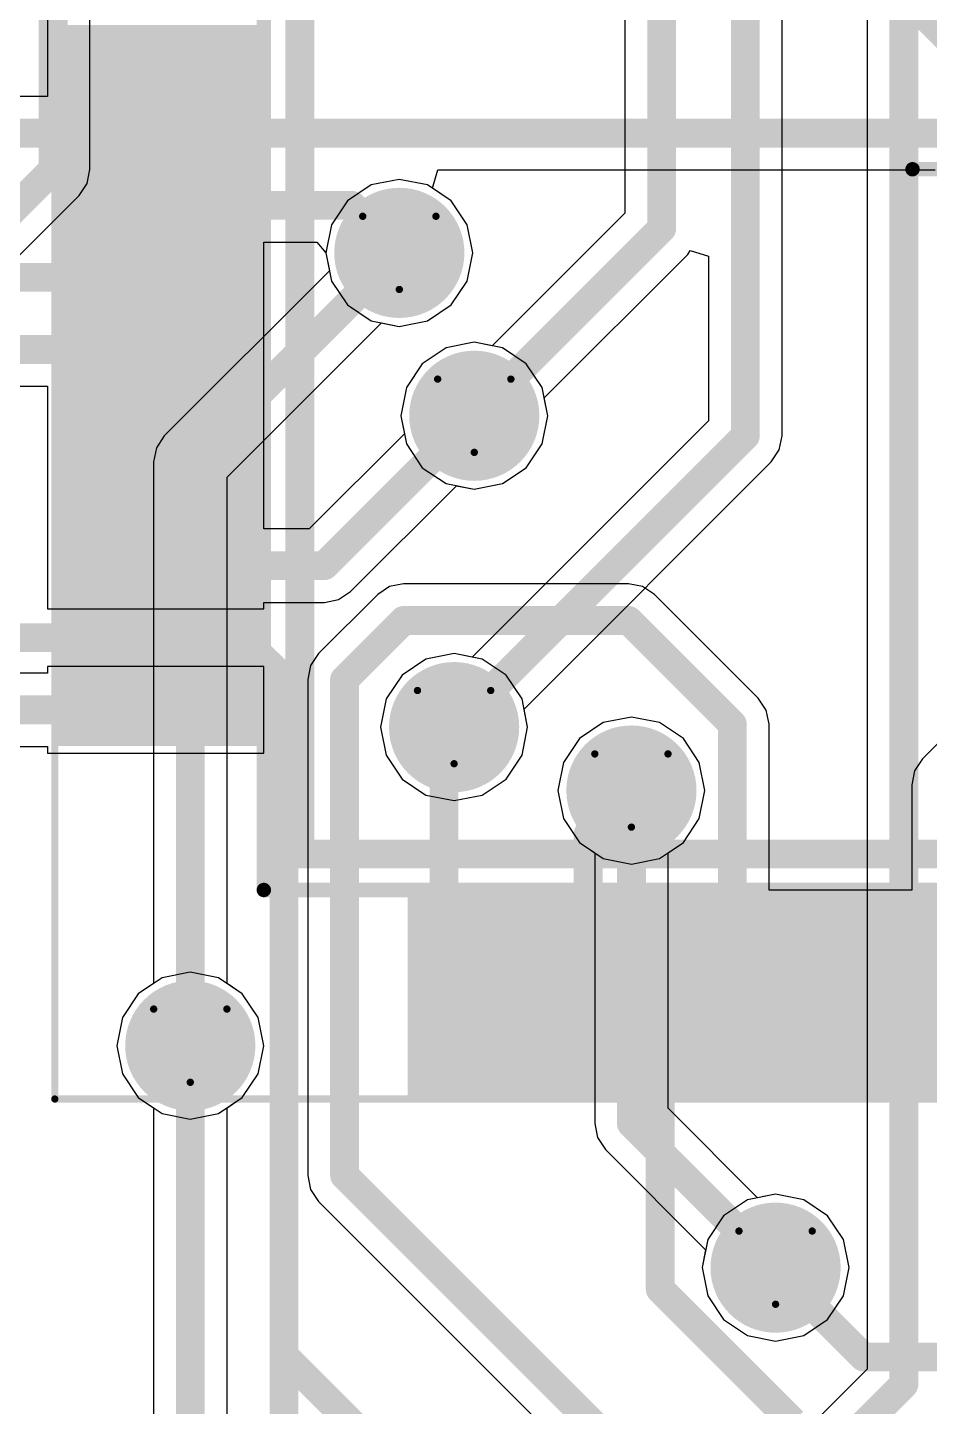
# Model space of a CAD drawing. Header units: inches. Extents: x 0 to 423, y -3 to 110.
# Drawn here: x 38.05 to 44.31, y 40.2 to 49.76 of the extents above; entities that cross this region are included whole.
import ezdxf

# ---------------------------------------------------------------- set-up
doc = ezdxf.new("R2010")
doc.units = ezdxf.units.IN
for name, color, linetype in [('Bottom Layer', 5, 'Continuous'), ('Bottom Solder', 6, 'Continuous'), ('Drill Drawing', 1, 'Continuous'), ('Mechanical 13', 56, 'Continuous'), ('Mechanical 15', 56, 'Continuous'), ('Mid Layer', 16, 'Continuous'), ('Mid Layer 2', 76, 'Continuous'), ('Top Layer', 1, 'Continuous'), ('Top Overlay', 2, 'Continuous'), ('Top Paste', 8, 'Continuous'), ('Top Solder', 216, 'Continuous'), ('Via Holes', 16, 'Continuous')]:
    doc.layers.add(name, color=color, linetype=linetype)

# ---------------------------------------------------------------- blocks, each defined once
blk = doc.blocks.new('STM_LQFP64_V_66')
at = {"layer": 'Top Layer'}
for points in [[(0.1001, 6.35), (0.4001, 6.35), (0.4001, 5.15), (0.1001, 5.15)], [(0.6001, 6.35), (0.9001, 6.35), (0.9001, 5.15), (0.6001, 5.15)], [(1.1001, 6.35), (1.4001, 6.35), (1.4001, 5.15), (1.1001, 5.15)], [(1.6001, 6.35), (1.9001, 6.35), (1.9001, 5.15), (1.6001, 5.15)], [(2.1001, 6.35), (2.4001, 6.35), (2.4001, 5.15), (2.1001, 5.15)], [(2.6001, 6.35), (2.9001, 6.35), (2.9001, 5.15), (2.6001, 5.15)], [(3.1001, 6.35), (3.4001, 6.35), (3.4001, 5.15), (3.1001, 5.15)], [(3.6001, 6.35), (3.9001, 6.35), (3.9001, 5.15), (3.6001, 5.15)], [(5.1501, 3.6), (5.1501, 3.9), (6.3501, 3.9), (6.3501, 3.6)], [(5.1501, 3.1), (5.1501, 3.4), (6.3501, 3.4), (6.3501, 3.1)], [(5.1501, 2.6), (5.1501, 2.9), (6.3501, 2.9), (6.3501, 2.6)], [(5.1501, 2.1), (5.1501, 2.4), (6.3501, 2.4), (6.3501, 2.1)], [(5.1501, 1.6), (5.1501, 1.9), (6.3501, 1.9), (6.3501, 1.6)], [(5.1501, 1.1), (5.1501, 1.4), (6.3501, 1.4), (6.3501, 1.1)], [(5.1501, 0.6), (5.1501, 0.9), (6.3501, 0.9), (6.3501, 0.6)], [(5.1501, 0.1), (5.1501, 0.4), (6.3501, 0.4), (6.3501, 0.1)], [(5.1501, -0.4), (5.1501, -0.1), (6.3501, -0.1), (6.3501, -0.4)], [(5.1501, -0.9), (5.1501, -0.6), (6.3501, -0.6), (6.3501, -0.9)]]:
    blk.add_hatch(color=1, dxfattribs=at).paths.add_polyline_path(points)
at = {"layer": 'Top Paste'}
for points in [[(0.1001, 6.35), (0.4001, 6.35), (0.4001, 5.15), (0.1001, 5.15)], [(0.6001, 6.35), (0.9001, 6.35), (0.9001, 5.15), (0.6001, 5.15)], [(1.1001, 6.35), (1.4001, 6.35), (1.4001, 5.15), (1.1001, 5.15)], [(1.6001, 6.35), (1.9001, 6.35), (1.9001, 5.15), (1.6001, 5.15)], [(2.1001, 6.35), (2.4001, 6.35), (2.4001, 5.15), (2.1001, 5.15)], [(2.6001, 6.35), (2.9001, 6.35), (2.9001, 5.15), (2.6001, 5.15)], [(3.1001, 6.35), (3.4001, 6.35), (3.4001, 5.15), (3.1001, 5.15)], [(3.6001, 6.35), (3.9001, 6.35), (3.9001, 5.15), (3.6001, 5.15)], [(5.1501, 3.6), (5.1501, 3.9), (6.3501, 3.9), (6.3501, 3.6)], [(5.1501, 3.1), (5.1501, 3.4), (6.3501, 3.4), (6.3501, 3.1)], [(5.1501, 2.6), (5.1501, 2.9), (6.3501, 2.9), (6.3501, 2.6)], [(5.1501, 2.1), (5.1501, 2.4), (6.3501, 2.4), (6.3501, 2.1)], [(5.1501, 1.6), (5.1501, 1.9), (6.3501, 1.9), (6.3501, 1.6)], [(5.1501, 1.1), (5.1501, 1.4), (6.3501, 1.4), (6.3501, 1.1)], [(5.1501, 0.6), (5.1501, 0.9), (6.3501, 0.9), (6.3501, 0.6)], [(5.1501, 0.1), (5.1501, 0.4), (6.3501, 0.4), (6.3501, 0.1)], [(5.1501, -0.4), (5.1501, -0.1), (6.3501, -0.1), (6.3501, -0.4)], [(5.1501, -0.9), (5.1501, -0.6), (6.3501, -0.6), (6.3501, -0.9)]]:
    blk.add_hatch(color=8, dxfattribs=at).paths.add_polyline_path(points)
at = {"layer": 'Top Solder'}
for points in [[(-0.0015, 6.4516), (0.5017, 6.4516), (0.5017, 5.0484), (-0.0015, 5.0484)], [(0.4985, 6.4516), (1.0017, 6.4516), (1.0017, 5.0484), (0.4985, 5.0484)], [(0.9985, 6.4516), (1.5017, 6.4516), (1.5017, 5.0484), (0.9985, 5.0484)], [(1.4985, 6.4516), (2.0017, 6.4516), (2.0017, 5.0484), (1.4985, 5.0484)], [(1.9985, 6.4516), (2.5017, 6.4516), (2.5017, 5.0484), (1.9985, 5.0484)], [(2.4985, 6.4516), (3.0017, 6.4516), (3.0017, 5.0484), (2.4985, 5.0484)], [(2.9985, 6.4516), (3.5017, 6.4516), (3.5017, 5.0484), (2.9985, 5.0484)], [(3.4985, 6.4516), (4.0017, 6.4516), (4.0017, 5.0484), (3.4985, 5.0484)], [(5.0485, 3.4984), (5.0485, 4.0016), (6.4517, 4.0016), (6.4517, 3.4984)], [(5.0485, 2.9984), (5.0485, 3.5016), (6.4517, 3.5016), (6.4517, 2.9984)], [(5.0485, 2.4984), (5.0485, 3.0016), (6.4517, 3.0016), (6.4517, 2.4984)], [(5.0485, 1.9984), (5.0485, 2.5016), (6.4517, 2.5016), (6.4517, 1.9984)], [(5.0485, 1.4984), (5.0485, 2.0016), (6.4517, 2.0016), (6.4517, 1.4984)], [(5.0485, 0.9984), (5.0485, 1.5016), (6.4517, 1.5016), (6.4517, 0.9984)], [(5.0485, 0.4984), (5.0485, 1.0016), (6.4517, 1.0016), (6.4517, 0.4984)], [(5.0485, -0.0016), (5.0485, 0.5016), (6.4517, 0.5016), (6.4517, -0.0016)], [(5.0485, -0.5016), (5.0485, 0.0016), (6.4517, 0.0016), (6.4517, -0.5016)], [(5.0485, -1.0016), (5.0485, -0.4984), (6.4517, -0.4984), (6.4517, -1.0016)]]:
    blk.add_hatch(color=216, dxfattribs=at).paths.add_polyline_path(points)
at = {"layer": 'Mechanical 13'}
for points in [[(5.0001, 5, 0.1, 0.1, 0), (-4.9999, 5, 0.1, 0.1, 0)], [(5.0001, 5, 0.1, 0.1, 0), (5.0001, -5, 0.1, 0.1, 0)]]:
    blk.add_lwpolyline(points, format="xyseb", dxfattribs=at)
blk.add_lwpolyline([(4.9751, 5, 0.05, 0.05, 1), (5.0251, 5, 0.05, 0.05, 1)], format="xyseb", close=True, dxfattribs=at)
blk.add_lwpolyline([(4.9751, 5, 0.05, 0.05, 1), (5.0251, 5, 0.05, 0.05, 1)], format="xyseb", close=True, dxfattribs=at)
at = {"layer": 'Mechanical 15'}
for points in [[(6.4501, 6.45, 0.05, 0.05, 0), (-6.4499, 6.45, 0.05, 0.05, 0)], [(6.4501, 6.45, 0.05, 0.05, 0), (6.4501, -6.45, 0.05, 0.05, 0)], [(0.5001, 0, 0.1, 0.1, 0), (-0.4999, 0, 0.1, 0.1, 0)]]:
    blk.add_lwpolyline(points, format="xyseb", dxfattribs=at)
for points in [[(6.4376, 6.45, 0.025, 0.025, 1), (6.4626, 6.45, 0.025, 0.025, 1)], [(6.4376, 6.45, 0.025, 0.025, 1), (6.4626, 6.45, 0.025, 0.025, 1)], [(0.4751, 0, 0.05, 0.05, 1), (0.5251, 0, 0.05, 0.05, 1)]]:
    blk.add_lwpolyline(points, format="xyseb", close=True, dxfattribs=at)
at = {"layer": 'Top Overlay'}
for points in [[(4.7501, 4.75, 0.2, 0.2, 0), (-4.7499, 4.75, 0.2, 0.2, 0)], [(4.7501, 4.75, 0.2, 0.2, 0), (4.7501, -4.75, 0.2, 0.2, 0)]]:
    blk.add_lwpolyline(points, format="xyseb", dxfattribs=at)
blk.add_lwpolyline([(4.7001, 4.75, 0.1, 0.1, 1), (4.8001, 4.75, 0.1, 0.1, 1)], format="xyseb", close=True, dxfattribs=at)
blk.add_lwpolyline([(4.7001, 4.75, 0.1, 0.1, 1), (4.8001, 4.75, 0.1, 0.1, 1)], format="xyseb", close=True, dxfattribs=at)

msp = doc.modelspace()

# ---------------------------------------------------------------- hatches: boundary and pattern name
at = {"layer": 'Bottom Layer'}
h = msp.add_hatch(color=5, dxfattribs=at)
edge = h.paths.add_edge_path()
edge.add_arc((40.63, 48.2), 0.35, 0, 360)
h = msp.add_hatch(color=5, dxfattribs=at)
edge = h.paths.add_edge_path()
edge.add_arc((41.15, 47.07), 0.35, 0, 360)
h = msp.add_hatch(color=5, dxfattribs=at)
edge = h.paths.add_edge_path()
edge.add_arc((41.01, 44.91), 0.35, 0, 360)
h = msp.add_hatch(color=5, dxfattribs=at)
edge = h.paths.add_edge_path()
edge.add_arc((42.24, 44.47), 0.35, 0, 360)
h = msp.add_hatch(color=5, dxfattribs=at)
edge = h.paths.add_edge_path()
edge.add_arc((39.18, 42.7), 0.35, 0, 360)
h = msp.add_hatch(color=5, dxfattribs=at)
edge = h.paths.add_edge_path()
edge.add_arc((43.24, 41.16), 0.35, 0, 360)
at = {"layer": 'Bottom Solder'}
h = msp.add_hatch(color=6, dxfattribs=at)
edge = h.paths.add_edge_path()
edge.add_arc((40.63, 48.2), 0.4516, 0, 360)
h = msp.add_hatch(color=6, dxfattribs=at)
edge = h.paths.add_edge_path()
edge.add_arc((41.15, 47.07), 0.4516, 0, 360)
h = msp.add_hatch(color=6, dxfattribs=at)
edge = h.paths.add_edge_path()
edge.add_arc((41.01, 44.91), 0.4516, 0, 360)
h = msp.add_hatch(color=6, dxfattribs=at)
edge = h.paths.add_edge_path()
edge.add_arc((42.24, 44.47), 0.4516, 0, 360)
h = msp.add_hatch(color=6, dxfattribs=at)
edge = h.paths.add_edge_path()
edge.add_arc((39.18, 42.7), 0.4516, 0, 360)
h = msp.add_hatch(color=6, dxfattribs=at)
edge = h.paths.add_edge_path()
edge.add_arc((43.24, 41.16), 0.4516, 0, 360)
at = {"layer": 'Mid Layer'}
h = msp.add_hatch(color=16, dxfattribs=at)
edge = h.paths.add_edge_path()
edge.add_arc((40.63, 48.2), 0.35, 0, 360)
h = msp.add_hatch(color=16, dxfattribs=at)
edge = h.paths.add_edge_path()
edge.add_arc((41.15, 47.07), 0.35, 0, 360)
h = msp.add_hatch(color=16, dxfattribs=at)
edge = h.paths.add_edge_path()
edge.add_arc((41.01, 44.91), 0.35, 0, 360)
h = msp.add_hatch(color=16, dxfattribs=at)
edge = h.paths.add_edge_path()
edge.add_arc((42.24, 44.47), 0.35, 0, 360)
h = msp.add_hatch(color=16, dxfattribs=at)
edge = h.paths.add_edge_path()
edge.add_arc((39.18, 42.7), 0.35, 0, 360)
h = msp.add_hatch(color=16, dxfattribs=at)
edge = h.paths.add_edge_path()
edge.add_arc((43.24, 41.16), 0.35, 0, 360)
at = {"layer": 'Mid Layer 2'}
h = msp.add_hatch(color=76, dxfattribs=at)
edge = h.paths.add_edge_path()
edge.add_arc((40.63, 48.2), 0.35, 0, 360)
h = msp.add_hatch(color=76, dxfattribs=at)
edge = h.paths.add_edge_path()
edge.add_arc((41.15, 47.07), 0.35, 0, 360)
h = msp.add_hatch(color=76, dxfattribs=at)
edge = h.paths.add_edge_path()
edge.add_arc((41.01, 44.91), 0.35, 0, 360)
h = msp.add_hatch(color=76, dxfattribs=at)
edge = h.paths.add_edge_path()
edge.add_arc((42.24, 44.47), 0.35, 0, 360)
h = msp.add_hatch(color=76, dxfattribs=at)
edge = h.paths.add_edge_path()
edge.add_arc((39.18, 42.7), 0.35, 0, 360)
h = msp.add_hatch(color=76, dxfattribs=at)
edge = h.paths.add_edge_path()
edge.add_arc((43.24, 41.16), 0.35, 0, 360)
at = {"layer": 'Top Layer'}
h = msp.add_hatch(color=1, dxfattribs=at)
edge = h.paths.add_edge_path()
edge.add_arc((40.63, 48.2), 0.35, 0, 360)
h = msp.add_hatch(color=1, dxfattribs=at)
edge = h.paths.add_edge_path()
edge.add_arc((41.15, 47.07), 0.35, 0, 360)
h = msp.add_hatch(color=1, dxfattribs=at)
edge = h.paths.add_edge_path()
edge.add_arc((41.01, 44.91), 0.35, 0, 360)
h = msp.add_hatch(color=1, dxfattribs=at)
edge = h.paths.add_edge_path()
edge.add_arc((42.24, 44.47), 0.35, 0, 360)
h = msp.add_hatch(color=1, dxfattribs=at)
edge = h.paths.add_edge_path()
edge.add_arc((39.18, 42.7), 0.35, 0, 360)
h = msp.add_hatch(color=1, dxfattribs=at)
edge = h.paths.add_edge_path()
edge.add_arc((43.24, 41.16), 0.35, 0, 360)
at = {"layer": 'Top Solder'}
h = msp.add_hatch(color=216, dxfattribs=at)
edge = h.paths.add_edge_path()
edge.add_arc((40.63, 48.2), 0.4516, 0, 360)
h = msp.add_hatch(color=216, dxfattribs=at)
edge = h.paths.add_edge_path()
edge.add_arc((41.15, 47.07), 0.4516, 0, 360)
h = msp.add_hatch(color=216, dxfattribs=at)
edge = h.paths.add_edge_path()
edge.add_arc((41.01, 44.91), 0.4516, 0, 360)
h = msp.add_hatch(color=216, dxfattribs=at)
edge = h.paths.add_edge_path()
edge.add_arc((42.24, 44.47), 0.4516, 0, 360)
h = msp.add_hatch(color=216, dxfattribs=at)
edge = h.paths.add_edge_path()
edge.add_arc((39.18, 42.7), 0.4516, 0, 360)
h = msp.add_hatch(color=216, dxfattribs=at)
edge = h.paths.add_edge_path()
edge.add_arc((43.24, 41.16), 0.4516, 0, 360)
at = {"layer": 'Via Holes'}
h = msp.add_hatch(color=7, dxfattribs=at)
edge = h.paths.add_edge_path()
edge.add_arc((40.63, 48.2), 0.25, 0, 360)
h = msp.add_hatch(color=7, dxfattribs=at)
edge = h.paths.add_edge_path()
edge.add_arc((41.15, 47.07), 0.25, 0, 360)
h = msp.add_hatch(color=7, dxfattribs=at)
edge = h.paths.add_edge_path()
edge.add_arc((41.01, 44.91), 0.25, 0, 360)
h = msp.add_hatch(color=7, dxfattribs=at)
edge = h.paths.add_edge_path()
edge.add_arc((42.24, 44.47), 0.25, 0, 360)
h = msp.add_hatch(color=7, dxfattribs=at)
edge = h.paths.add_edge_path()
edge.add_arc((39.18, 42.7), 0.25, 0, 360)
h = msp.add_hatch(color=7, dxfattribs=at)
edge = h.paths.add_edge_path()
edge.add_arc((43.24, 41.16), 0.25, 0, 360)

# ---------------------------------------------------------------- linework, layer by layer
at = {"layer": 'Bottom Layer'}
for p, q in [((38.4836, 48.7787), (38.4836, 64.6288)), ((43.2849, 46.93), (43.2849, 50.8074)), ((43.8751, 50.6004), (43.8751, 40.4556)), ((42.1951, 50.4319), (42.1951, 48.4756)), ((38.4642, 48.6812), (38.4836, 48.7787)), ((40.63, 48.7098), (40.4349, 48.671)), ((40.8251, 48.671), (40.63, 48.7098)), ((36.945, 47.1345), (38.409, 48.5985)), ((38.409, 48.5985), (38.4642, 48.6812)), ((40.4349, 48.671), (40.2695, 48.5605)), ((40.9905, 48.5605), (40.8251, 48.671)), ((40.2695, 48.5605), (40.159, 48.3951)), ((41.101, 48.3951), (40.9905, 48.5605)), ((42.1951, 48.4756), (41.2745, 47.555)), ((40.159, 48.3951), (40.1202, 48.2)), ((41.1398, 48.2), (41.101, 48.3951)), ((42.6302, 48.1898), (42.6481, 48.2165)), ((42.6481, 48.2165), (42.7751, 48.178)), ((40.1202, 48.2), (40.145, 48.0755)), ((41.101, 48.0049), (41.1398, 48.2)), ((41.635, 47.1945), (42.6302, 48.1898)), ((42.7751, 48.178), (42.7751, 47.0356)), ((40.145, 48.0755), (38.9998, 46.9302)), ((40.9905, 47.8395), (41.101, 48.0049)), ((40.8251, 47.729), (40.9905, 47.8395)), ((39.4349, 46.6444), (40.5055, 47.715)), ((40.5055, 47.715), (40.63, 47.6902)), ((40.63, 47.6902), (40.8251, 47.729)), ((41.15, 47.5798), (40.9549, 47.541)), ((41.2745, 47.555), (41.15, 47.5798)), ((40.9549, 47.541), (40.7895, 47.4305)), ((40.7895, 47.4305), (40.679, 47.2651)), ((40.679, 47.2651), (40.6402, 47.07)), ((41.6598, 47.07), (41.635, 47.1945)), ((40.6402, 47.07), (40.679, 46.8749)), ((41.621, 46.8749), (41.6598, 47.07)), ((42.7751, 47.0356), (41.1345, 45.395)), ((38.9998, 46.9302), (38.9445, 46.8475)), ((40.679, 46.8749), (40.7895, 46.7095)), ((41.5105, 46.7095), (41.621, 46.8749)), ((43.2655, 46.8325), (43.2849, 46.93)), ((38.9445, 46.8475), (38.9251, 46.75)), ((43.2102, 46.7498), (43.2655, 46.8325)), ((38.9251, 46.75), (38.9251, 43.131)), ((40.7895, 46.7095), (40.9549, 46.599)), ((41.3451, 46.599), (41.5105, 46.7095)), ((41.495, 45.0345), (43.2102, 46.7498)), ((39.4349, 43.131), (39.4349, 46.6444)), ((40.9549, 46.599), (41.15, 46.5602)), ((41.15, 46.5602), (41.3451, 46.599)), ((40.8149, 45.381), (40.6495, 45.2705)), ((41.01, 45.4198), (40.8149, 45.381)), ((41.1345, 45.395), (41.01, 45.4198)), ((40.6495, 45.2705), (40.539, 45.1051)), ((40.539, 45.1051), (40.5002, 44.91)), ((41.5198, 44.91), (41.495, 45.0345)), ((42.24, 44.9798), (42.0449, 44.941)), ((42.4351, 44.941), (42.24, 44.9798)), ((40.5002, 44.91), (40.539, 44.7149)), ((41.481, 44.7149), (41.5198, 44.91)), ((42.0449, 44.941), (41.8795, 44.8305)), ((42.6005, 44.8305), (42.4351, 44.941)), ((41.8795, 44.8305), (41.769, 44.6651)), ((42.711, 44.6651), (42.6005, 44.8305)), ((40.539, 44.7149), (40.6495, 44.5495)), ((41.3705, 44.5495), (41.481, 44.7149)), ((41.769, 44.6651), (41.7302, 44.47)), ((42.7498, 44.47), (42.711, 44.6651)), ((40.6495, 44.5495), (40.8149, 44.439)), ((41.2051, 44.439), (41.3705, 44.5495)), ((40.8149, 44.439), (41.01, 44.4002)), ((41.01, 44.4002), (41.2051, 44.439)), ((41.7302, 44.47), (41.769, 44.2749)), ((42.711, 44.2749), (42.7498, 44.47)), ((41.769, 44.2749), (41.8795, 44.1095)), ((42.6005, 44.1095), (42.711, 44.2749)), ((41.8795, 44.1095), (41.9851, 44.039)), ((42.4949, 44.039), (42.6005, 44.1095)), ((41.9851, 44.039), (41.9851, 42.16)), ((42.4949, 42.2656), (42.4949, 44.039)), ((38.8195, 43.0605), (38.709, 42.8951)), ((38.9251, 43.131), (38.8195, 43.0605)), ((39.5405, 43.0605), (39.4349, 43.131)), ((39.651, 42.8951), (39.5405, 43.0605)), ((38.709, 42.8951), (38.6702, 42.7)), ((39.6898, 42.7), (39.651, 42.8951)), ((38.6702, 42.7), (38.709, 42.5049)), ((39.651, 42.5049), (39.6898, 42.7)), ((38.709, 42.5049), (38.8195, 42.3395)), ((39.5405, 42.3395), (39.651, 42.5049)), ((38.8195, 42.3395), (38.9849, 42.229)), ((39.3751, 42.229), (39.5405, 42.3395)), ((38.9849, 42.229), (39.18, 42.1902)), ((39.18, 42.1902), (39.3751, 42.229)), ((43.1155, 41.645), (42.4949, 42.2656)), ((41.9851, 42.16), (42.0045, 42.0625)), ((42.0045, 42.0625), (42.0598, 41.9798)), ((42.0598, 41.9798), (42.755, 41.2845)), ((43.24, 41.6698), (43.1155, 41.645)), ((43.4351, 41.631), (43.24, 41.6698)), ((43.6005, 41.5205), (43.4351, 41.631)), ((43.711, 41.3551), (43.6005, 41.5205)), ((43.7498, 41.16), (43.711, 41.3551)), ((42.755, 41.2845), (42.7302, 41.16)), ((42.7302, 41.16), (42.769, 40.9649)), ((43.711, 40.9649), (43.7498, 41.16)), ((42.769, 40.9649), (42.8795, 40.7995)), ((43.6005, 40.7995), (43.711, 40.9649)), ((42.8795, 40.7995), (43.0449, 40.689)), ((43.4351, 40.689), (43.6005, 40.7995)), ((43.0449, 40.689), (43.24, 40.6502)), ((43.24, 40.6502), (43.4351, 40.689)), ((43.8751, 40.4556), (43.2044, 39.7849))]:
    msp.add_line(p, q, dxfattribs=at)
for points in [[(38.2287, 48.7787, 0.2, 0.2, 0), (38.2287, 64.7344, 0.2, 0.2, 0)], [(42.45, 48.37, 0.2, 0.2, 0), (42.45, 56.67, 0.2, 0.2, 0)], [(43.03, 46.93, 0.2, 0.2, 0), (43.03, 55.98, 0.2, 0.2, 0)], [(44.13, 40.35, 0.2, 0.2, 0), (44.13, 50.84, 0.2, 0.2, 0)], [(36.46, 47.01, 0.2, 0.2, 0), (38.2287, 48.7787, 0.2, 0.2, 0)], [(41.15, 47.07, 0.2, 0.2, 0), (42.45, 48.37, 0.2, 0.2, 0)], [(39.18, 46.75, 0.2, 0.2, 0), (40.63, 48.2, 0.2, 0.2, 0)], [(41.01, 44.91, 0.2, 0.2, 0), (43.03, 46.93, 0.2, 0.2, 0)], [(39.18, 42.7, 0.2, 0.2, 0), (39.18, 46.75, 0.2, 0.2, 0)], [(42.24, 42.16, 0.2, 0.2, 0), (42.24, 44.47, 0.2, 0.2, 0)], [(42.24, 42.16, 0.2, 0.2, 0), (43.24, 41.16, 0.2, 0.2, 0)], [(43.31, 39.53, 0.2, 0.2, 0), (44.13, 40.35, 0.2, 0.2, 0)]]:
    msp.add_lwpolyline(points, format="xyseb", dxfattribs=at)
for points in [[(38.1787, 48.7787, 0.1, 0.1, 1), (38.2787, 48.7787, 0.1, 0.1, 1)], [(38.1787, 48.7787, 0.1, 0.1, 1), (38.2787, 48.7787, 0.1, 0.1, 1)], [(42.4, 48.37, 0.1, 0.1, 1), (42.5, 48.37, 0.1, 0.1, 1)], [(42.4, 48.37, 0.1, 0.1, 1), (42.5, 48.37, 0.1, 0.1, 1)], [(40.58, 48.2, 0.1, 0.1, 1), (40.68, 48.2, 0.1, 0.1, 1)], [(41.1, 47.07, 0.1, 0.1, 1), (41.2, 47.07, 0.1, 0.1, 1)], [(42.98, 46.93, 0.1, 0.1, 1), (43.08, 46.93, 0.1, 0.1, 1)], [(42.98, 46.93, 0.1, 0.1, 1), (43.08, 46.93, 0.1, 0.1, 1)], [(39.13, 46.75, 0.1, 0.1, 1), (39.23, 46.75, 0.1, 0.1, 1)], [(39.13, 46.75, 0.1, 0.1, 1), (39.23, 46.75, 0.1, 0.1, 1)], [(40.96, 44.91, 0.1, 0.1, 1), (41.06, 44.91, 0.1, 0.1, 1)], [(42.19, 44.47, 0.1, 0.1, 1), (42.29, 44.47, 0.1, 0.1, 1)], [(39.13, 42.7, 0.1, 0.1, 1), (39.23, 42.7, 0.1, 0.1, 1)], [(42.19, 42.16, 0.1, 0.1, 1), (42.29, 42.16, 0.1, 0.1, 1)], [(42.19, 42.16, 0.1, 0.1, 1), (42.29, 42.16, 0.1, 0.1, 1)], [(43.19, 41.16, 0.1, 0.1, 1), (43.29, 41.16, 0.1, 0.1, 1)], [(44.08, 40.35, 0.1, 0.1, 1), (44.18, 40.35, 0.1, 0.1, 1)], [(44.08, 40.35, 0.1, 0.1, 1), (44.18, 40.35, 0.1, 0.1, 1)]]:
    msp.add_lwpolyline(points, format="xyseb", close=True, dxfattribs=at)
at = {"layer": 'Drill Drawing'}
for points in [[(40.376, 48.454, 0.0508, 0.0508, 0), (40.884, 48.454, 0.0508, 0.0508, 0)], [(40.376, 48.454, 0.0508, 0.0508, 0), (40.63, 47.946, 0.0508, 0.0508, 0)], [(40.63, 47.946, 0.0508, 0.0508, 0), (40.884, 48.454, 0.0508, 0.0508, 0)], [(40.896, 47.324, 0.0508, 0.0508, 0), (41.404, 47.324, 0.0508, 0.0508, 0)], [(40.896, 47.324, 0.0508, 0.0508, 0), (41.15, 46.816, 0.0508, 0.0508, 0)], [(41.15, 46.816, 0.0508, 0.0508, 0), (41.404, 47.324, 0.0508, 0.0508, 0)], [(40.756, 45.164, 0.0508, 0.0508, 0), (41.264, 45.164, 0.0508, 0.0508, 0)], [(40.756, 45.164, 0.0508, 0.0508, 0), (41.01, 44.656, 0.0508, 0.0508, 0)], [(41.01, 44.656, 0.0508, 0.0508, 0), (41.264, 45.164, 0.0508, 0.0508, 0)], [(41.986, 44.724, 0.0508, 0.0508, 0), (42.494, 44.724, 0.0508, 0.0508, 0)], [(41.986, 44.724, 0.0508, 0.0508, 0), (42.24, 44.216, 0.0508, 0.0508, 0)], [(42.24, 44.216, 0.0508, 0.0508, 0), (42.494, 44.724, 0.0508, 0.0508, 0)], [(38.926, 42.954, 0.0508, 0.0508, 0), (39.434, 42.954, 0.0508, 0.0508, 0)], [(38.926, 42.954, 0.0508, 0.0508, 0), (39.18, 42.446, 0.0508, 0.0508, 0)], [(39.18, 42.446, 0.0508, 0.0508, 0), (39.434, 42.954, 0.0508, 0.0508, 0)], [(42.986, 41.414, 0.0508, 0.0508, 0), (43.494, 41.414, 0.0508, 0.0508, 0)], [(42.986, 41.414, 0.0508, 0.0508, 0), (43.24, 40.906, 0.0508, 0.0508, 0)], [(43.24, 40.906, 0.0508, 0.0508, 0), (43.494, 41.414, 0.0508, 0.0508, 0)]]:
    msp.add_lwpolyline(points, format="xyseb", dxfattribs=at)
for points in [[(40.3633, 48.454, 0.0254, 0.0254, 1), (40.3887, 48.454, 0.0254, 0.0254, 1)], [(40.3633, 48.454, 0.0254, 0.0254, 1), (40.3887, 48.454, 0.0254, 0.0254, 1)], [(40.8713, 48.454, 0.0254, 0.0254, 1), (40.8967, 48.454, 0.0254, 0.0254, 1)], [(40.8713, 48.454, 0.0254, 0.0254, 1), (40.8967, 48.454, 0.0254, 0.0254, 1)], [(40.6173, 47.946, 0.0254, 0.0254, 1), (40.6427, 47.946, 0.0254, 0.0254, 1)], [(40.6173, 47.946, 0.0254, 0.0254, 1), (40.6427, 47.946, 0.0254, 0.0254, 1)], [(40.8833, 47.324, 0.0254, 0.0254, 1), (40.9087, 47.324, 0.0254, 0.0254, 1)], [(40.8833, 47.324, 0.0254, 0.0254, 1), (40.9087, 47.324, 0.0254, 0.0254, 1)], [(41.3913, 47.324, 0.0254, 0.0254, 1), (41.4167, 47.324, 0.0254, 0.0254, 1)], [(41.3913, 47.324, 0.0254, 0.0254, 1), (41.4167, 47.324, 0.0254, 0.0254, 1)], [(41.1373, 46.816, 0.0254, 0.0254, 1), (41.1627, 46.816, 0.0254, 0.0254, 1)], [(41.1373, 46.816, 0.0254, 0.0254, 1), (41.1627, 46.816, 0.0254, 0.0254, 1)], [(40.7433, 45.164, 0.0254, 0.0254, 1), (40.7687, 45.164, 0.0254, 0.0254, 1)], [(40.7433, 45.164, 0.0254, 0.0254, 1), (40.7687, 45.164, 0.0254, 0.0254, 1)], [(41.2513, 45.164, 0.0254, 0.0254, 1), (41.2767, 45.164, 0.0254, 0.0254, 1)], [(41.2513, 45.164, 0.0254, 0.0254, 1), (41.2767, 45.164, 0.0254, 0.0254, 1)], [(40.9973, 44.656, 0.0254, 0.0254, 1), (41.0227, 44.656, 0.0254, 0.0254, 1)], [(40.9973, 44.656, 0.0254, 0.0254, 1), (41.0227, 44.656, 0.0254, 0.0254, 1)], [(41.9733, 44.724, 0.0254, 0.0254, 1), (41.9987, 44.724, 0.0254, 0.0254, 1)], [(41.9733, 44.724, 0.0254, 0.0254, 1), (41.9987, 44.724, 0.0254, 0.0254, 1)], [(42.4813, 44.724, 0.0254, 0.0254, 1), (42.5067, 44.724, 0.0254, 0.0254, 1)], [(42.4813, 44.724, 0.0254, 0.0254, 1), (42.5067, 44.724, 0.0254, 0.0254, 1)], [(42.2273, 44.216, 0.0254, 0.0254, 1), (42.2527, 44.216, 0.0254, 0.0254, 1)], [(42.2273, 44.216, 0.0254, 0.0254, 1), (42.2527, 44.216, 0.0254, 0.0254, 1)], [(38.9133, 42.954, 0.0254, 0.0254, 1), (38.9387, 42.954, 0.0254, 0.0254, 1)], [(38.9133, 42.954, 0.0254, 0.0254, 1), (38.9387, 42.954, 0.0254, 0.0254, 1)], [(39.4213, 42.954, 0.0254, 0.0254, 1), (39.4467, 42.954, 0.0254, 0.0254, 1)], [(39.4213, 42.954, 0.0254, 0.0254, 1), (39.4467, 42.954, 0.0254, 0.0254, 1)], [(39.1673, 42.446, 0.0254, 0.0254, 1), (39.1927, 42.446, 0.0254, 0.0254, 1)], [(39.1673, 42.446, 0.0254, 0.0254, 1), (39.1927, 42.446, 0.0254, 0.0254, 1)], [(42.9733, 41.414, 0.0254, 0.0254, 1), (42.9987, 41.414, 0.0254, 0.0254, 1)], [(42.9733, 41.414, 0.0254, 0.0254, 1), (42.9987, 41.414, 0.0254, 0.0254, 1)], [(43.4813, 41.414, 0.0254, 0.0254, 1), (43.5067, 41.414, 0.0254, 0.0254, 1)], [(43.4813, 41.414, 0.0254, 0.0254, 1), (43.5067, 41.414, 0.0254, 0.0254, 1)], [(43.2273, 40.906, 0.0254, 0.0254, 1), (43.2527, 40.906, 0.0254, 0.0254, 1)], [(43.2273, 40.906, 0.0254, 0.0254, 1), (43.2527, 40.906, 0.0254, 0.0254, 1)]]:
    msp.add_lwpolyline(points, format="xyseb", close=True, dxfattribs=at)
at = {"layer": 'Mid Layer'}
for p, q in [((40.63, 48.7098), (40.4349, 48.671)), ((40.8251, 48.671), (40.63, 48.7098)), ((40.4349, 48.671), (40.2695, 48.5605)), ((40.9905, 48.5605), (40.8251, 48.671)), ((40.2695, 48.5605), (40.159, 48.3951)), ((41.101, 48.3951), (40.9905, 48.5605)), ((40.159, 48.3951), (40.1202, 48.2)), ((41.1398, 48.2), (41.101, 48.3951)), ((40.1202, 48.2), (40.159, 48.0049)), ((41.101, 48.0049), (41.1398, 48.2)), ((40.159, 48.0049), (40.2695, 47.8395)), ((40.9905, 47.8395), (41.101, 48.0049)), ((40.2695, 47.8395), (40.4349, 47.729)), ((40.8251, 47.729), (40.9905, 47.8395)), ((40.4349, 47.729), (40.63, 47.6902)), ((40.63, 47.6902), (40.8251, 47.729)), ((41.15, 47.5798), (40.9549, 47.541)), ((41.3451, 47.541), (41.15, 47.5798)), ((40.9549, 47.541), (40.7895, 47.4305)), ((41.5105, 47.4305), (41.3451, 47.541)), ((40.7895, 47.4305), (40.679, 47.2651)), ((41.621, 47.2651), (41.5105, 47.4305)), ((40.679, 47.2651), (40.6402, 47.07)), ((41.6598, 47.07), (41.621, 47.2651)), ((40.6402, 47.07), (40.679, 46.8749)), ((41.621, 46.8749), (41.6598, 47.07)), ((40.679, 46.8749), (40.7895, 46.7095)), ((41.5105, 46.7095), (41.621, 46.8749)), ((40.7895, 46.7095), (40.9549, 46.599)), ((41.3451, 46.599), (41.5105, 46.7095)), ((40.9549, 46.599), (41.15, 46.5602)), ((41.15, 46.5602), (41.3451, 46.599)), ((40.8149, 45.381), (40.6495, 45.2705)), ((41.01, 45.4198), (40.8149, 45.381)), ((41.2051, 45.381), (41.01, 45.4198)), ((41.3705, 45.2705), (41.2051, 45.381)), ((40.6495, 45.2705), (40.539, 45.1051)), ((41.481, 45.1051), (41.3705, 45.2705)), ((40.539, 45.1051), (40.5002, 44.91)), ((41.5198, 44.91), (41.481, 45.1051)), ((42.24, 44.9798), (42.0449, 44.941)), ((42.4351, 44.941), (42.24, 44.9798)), ((40.5002, 44.91), (40.539, 44.7149)), ((41.481, 44.7149), (41.5198, 44.91)), ((42.0449, 44.941), (41.8795, 44.8305)), ((42.6005, 44.8305), (42.4351, 44.941)), ((41.8795, 44.8305), (41.769, 44.6651)), ((42.711, 44.6651), (42.6005, 44.8305)), ((40.539, 44.7149), (40.6495, 44.5495)), ((41.3705, 44.5495), (41.481, 44.7149)), ((41.769, 44.6651), (41.7302, 44.47)), ((42.7498, 44.47), (42.711, 44.6651)), ((40.6495, 44.5495), (40.8149, 44.439)), ((41.2051, 44.439), (41.3705, 44.5495)), ((40.8149, 44.439), (41.01, 44.4002)), ((41.01, 44.4002), (41.2051, 44.439)), ((41.7302, 44.47), (41.769, 44.2749)), ((42.711, 44.2749), (42.7498, 44.47)), ((41.769, 44.2749), (41.8795, 44.1095)), ((42.6005, 44.1095), (42.711, 44.2749)), ((41.8795, 44.1095), (42.0449, 43.999)), ((42.4351, 43.999), (42.6005, 44.1095)), ((42.0449, 43.999), (42.24, 43.9602)), ((42.24, 43.9602), (42.4351, 43.999)), ((38.9849, 43.171), (38.8195, 43.0605)), ((39.18, 43.2098), (38.9849, 43.171)), ((39.3751, 43.171), (39.18, 43.2098)), ((39.5405, 43.0605), (39.3751, 43.171)), ((38.8195, 43.0605), (38.709, 42.8951)), ((39.651, 42.8951), (39.5405, 43.0605)), ((38.709, 42.8951), (38.6702, 42.7)), ((39.6898, 42.7), (39.651, 42.8951)), ((38.6702, 42.7), (38.709, 42.5049)), ((39.651, 42.5049), (39.6898, 42.7)), ((38.709, 42.5049), (38.8195, 42.3395)), ((39.5405, 42.3395), (39.651, 42.5049)), ((38.8195, 42.3395), (38.9849, 42.229)), ((39.3751, 42.229), (39.5405, 42.3395)), ((38.9849, 42.229), (39.18, 42.1902)), ((39.18, 42.1902), (39.3751, 42.229)), ((43.0449, 41.631), (42.8795, 41.5205)), ((43.24, 41.6698), (43.0449, 41.631)), ((43.4351, 41.631), (43.24, 41.6698)), ((43.6005, 41.5205), (43.4351, 41.631)), ((42.8795, 41.5205), (42.769, 41.3551)), ((43.711, 41.3551), (43.6005, 41.5205)), ((42.769, 41.3551), (42.7302, 41.16)), ((43.7498, 41.16), (43.711, 41.3551)), ((42.7302, 41.16), (42.769, 40.9649)), ((43.711, 40.9649), (43.7498, 41.16)), ((42.769, 40.9649), (42.8795, 40.7995)), ((43.6005, 40.7995), (43.711, 40.9649)), ((42.8795, 40.7995), (43.0449, 40.689)), ((43.4351, 40.689), (43.6005, 40.7995)), ((43.0449, 40.689), (43.24, 40.6502)), ((43.24, 40.6502), (43.4351, 40.689))]:
    msp.add_line(p, q, dxfattribs=at)
at = {"layer": 'Mid Layer 2'}
for p, q in [((40.63, 48.7098), (40.4349, 48.671)), ((40.8251, 48.671), (40.63, 48.7098)), ((40.4349, 48.671), (40.2695, 48.5605)), ((40.9905, 48.5605), (40.8251, 48.671)), ((40.2695, 48.5605), (40.159, 48.3951)), ((41.101, 48.3951), (40.9905, 48.5605)), ((40.159, 48.3951), (40.1202, 48.2)), ((41.1398, 48.2), (41.101, 48.3951)), ((40.1202, 48.2), (40.159, 48.0049)), ((41.101, 48.0049), (41.1398, 48.2)), ((40.159, 48.0049), (40.2695, 47.8395)), ((40.9905, 47.8395), (41.101, 48.0049)), ((40.2695, 47.8395), (40.4349, 47.729)), ((40.8251, 47.729), (40.9905, 47.8395)), ((40.4349, 47.729), (40.63, 47.6902)), ((40.63, 47.6902), (40.8251, 47.729)), ((41.15, 47.5798), (40.9549, 47.541)), ((41.3451, 47.541), (41.15, 47.5798)), ((40.9549, 47.541), (40.7895, 47.4305)), ((41.5105, 47.4305), (41.3451, 47.541)), ((40.7895, 47.4305), (40.679, 47.2651)), ((41.621, 47.2651), (41.5105, 47.4305)), ((40.679, 47.2651), (40.6402, 47.07)), ((41.6598, 47.07), (41.621, 47.2651)), ((40.6402, 47.07), (40.679, 46.8749)), ((41.621, 46.8749), (41.6598, 47.07)), ((40.679, 46.8749), (40.7895, 46.7095)), ((41.5105, 46.7095), (41.621, 46.8749)), ((40.7895, 46.7095), (40.9549, 46.599)), ((41.3451, 46.599), (41.5105, 46.7095)), ((40.9549, 46.599), (41.15, 46.5602)), ((41.15, 46.5602), (41.3451, 46.599)), ((40.8149, 45.381), (40.6495, 45.2705)), ((41.01, 45.4198), (40.8149, 45.381)), ((41.2051, 45.381), (41.01, 45.4198)), ((41.3705, 45.2705), (41.2051, 45.381)), ((40.6495, 45.2705), (40.539, 45.1051)), ((41.481, 45.1051), (41.3705, 45.2705)), ((40.539, 45.1051), (40.5002, 44.91)), ((41.5198, 44.91), (41.481, 45.1051)), ((42.24, 44.9798), (42.0449, 44.941)), ((42.4351, 44.941), (42.24, 44.9798)), ((40.5002, 44.91), (40.539, 44.7149)), ((41.481, 44.7149), (41.5198, 44.91)), ((42.0449, 44.941), (41.8795, 44.8305)), ((42.6005, 44.8305), (42.4351, 44.941)), ((41.8795, 44.8305), (41.769, 44.6651)), ((42.711, 44.6651), (42.6005, 44.8305)), ((40.539, 44.7149), (40.6495, 44.5495)), ((41.3705, 44.5495), (41.481, 44.7149)), ((41.769, 44.6651), (41.7302, 44.47)), ((42.7498, 44.47), (42.711, 44.6651)), ((40.6495, 44.5495), (40.8149, 44.439)), ((41.2051, 44.439), (41.3705, 44.5495)), ((40.8149, 44.439), (41.01, 44.4002)), ((41.01, 44.4002), (41.2051, 44.439)), ((41.7302, 44.47), (41.769, 44.2749)), ((42.711, 44.2749), (42.7498, 44.47)), ((41.769, 44.2749), (41.8795, 44.1095)), ((42.6005, 44.1095), (42.711, 44.2749)), ((41.8795, 44.1095), (42.0449, 43.999)), ((42.4351, 43.999), (42.6005, 44.1095)), ((42.0449, 43.999), (42.24, 43.9602)), ((42.24, 43.9602), (42.4351, 43.999)), ((38.9849, 43.171), (38.8195, 43.0605)), ((39.18, 43.2098), (38.9849, 43.171)), ((39.3751, 43.171), (39.18, 43.2098)), ((39.5405, 43.0605), (39.3751, 43.171)), ((38.8195, 43.0605), (38.709, 42.8951)), ((39.651, 42.8951), (39.5405, 43.0605)), ((38.709, 42.8951), (38.6702, 42.7)), ((39.6898, 42.7), (39.651, 42.8951)), ((38.6702, 42.7), (38.709, 42.5049)), ((39.651, 42.5049), (39.6898, 42.7)), ((38.709, 42.5049), (38.8195, 42.3395)), ((39.5405, 42.3395), (39.651, 42.5049)), ((38.8195, 42.3395), (38.9849, 42.229)), ((39.3751, 42.229), (39.5405, 42.3395)), ((38.9849, 42.229), (39.18, 42.1902)), ((39.18, 42.1902), (39.3751, 42.229)), ((43.0449, 41.631), (42.8795, 41.5205)), ((43.24, 41.6698), (43.0449, 41.631)), ((43.4351, 41.631), (43.24, 41.6698)), ((43.6005, 41.5205), (43.4351, 41.631)), ((42.8795, 41.5205), (42.769, 41.3551)), ((43.711, 41.3551), (43.6005, 41.5205)), ((42.769, 41.3551), (42.7302, 41.16)), ((43.7498, 41.16), (43.711, 41.3551)), ((42.7302, 41.16), (42.769, 40.9649)), ((43.711, 40.9649), (43.7498, 41.16)), ((42.769, 40.9649), (42.8795, 40.7995)), ((43.6005, 40.7995), (43.711, 40.9649)), ((42.8795, 40.7995), (43.0449, 40.689)), ((43.4351, 40.689), (43.6005, 40.7995)), ((43.0449, 40.689), (43.24, 40.6502)), ((43.24, 40.6502), (43.4351, 40.689))]:
    msp.add_line(p, q, dxfattribs=at)
at = {"layer": 'Top Layer'}
for p, q in [((38.1899, 50.23), (38.1899, 49.2849)), ((38.1899, 49.2849), (36.238, 49.2849)), ((40.8594, 48.6481), (40.8979, 48.7751)), ((40.8979, 48.7751), (44.3474, 48.7751)), ((40.9905, 48.5605), (40.8594, 48.6481)), ((41.101, 48.3951), (40.9905, 48.5605)), ((41.1398, 48.2), (41.101, 48.3951)), ((39.6899, 47.23), (39.6899, 48.2751)), ((39.6899, 48.2751), (40.0586, 48.2751)), ((40.0586, 48.2751), (40.1202, 48.2)), ((40.1202, 48.2), (40.159, 48.0049)), ((41.101, 48.0049), (41.1398, 48.2)), ((40.159, 48.0049), (40.2695, 47.8395)), ((40.9905, 47.8395), (41.101, 48.0049)), ((40.2695, 47.8395), (40.4349, 47.729)), ((40.8251, 47.729), (40.9905, 47.8395)), ((40.4349, 47.729), (40.63, 47.6902)), ((40.63, 47.6902), (40.8251, 47.729)), ((41.15, 47.5798), (40.9549, 47.541)), ((41.3451, 47.541), (41.15, 47.5798)), ((40.9549, 47.541), (40.7895, 47.4305)), ((41.5105, 47.4305), (41.3451, 47.541)), ((40.7895, 47.4305), (40.679, 47.2651)), ((41.621, 47.2651), (41.5105, 47.4305)), ((37.0856, 47.2751), (38.1899, 47.2751)), ((38.1899, 47.2751), (38.1899, 46.73)), ((40.679, 47.2651), (40.6402, 47.07)), ((41.6598, 47.07), (41.621, 47.2651)), ((39.6899, 46.2849), (39.6899, 47.23)), ((40.6402, 47.07), (40.665, 46.9455)), ((41.621, 46.8749), (41.6598, 47.07)), ((40.665, 46.9455), (40.0044, 46.2849)), ((41.5105, 46.7095), (41.621, 46.8749)), ((38.1899, 46.73), (38.1899, 45.73)), ((41.3451, 46.599), (41.5105, 46.7095)), ((41.15, 46.5602), (41.3451, 46.599)), ((40.2902, 45.8498), (41.0255, 46.585)), ((41.0255, 46.585), (41.15, 46.5602)), ((40.0044, 46.2849), (39.6899, 46.2849)), ((40.4798, 45.8302), (40.0698, 45.4202)), ((40.2075, 45.7945), (40.2902, 45.8498)), ((40.5625, 45.8855), (40.4798, 45.8302)), ((40.66, 45.9049), (40.5625, 45.8855)), ((42.22, 45.9049), (40.66, 45.9049)), ((42.3175, 45.8855), (42.22, 45.9049)), ((42.4002, 45.8302), (42.3175, 45.8855)), ((43.1201, 45.1104), (42.4002, 45.8302)), ((38.1899, 45.73), (39.6899, 45.73)), ((39.6899, 45.73), (39.6899, 45.7751)), ((39.6899, 45.7751), (40.11, 45.7751)), ((40.11, 45.7751), (40.2075, 45.7945)), ((40.0698, 45.4202), (40.0145, 45.3375)), ((44.989, 45.4195), (44.2597, 44.6901)), ((38.1899, 45.2849), (37.18, 45.2849)), ((39.6899, 45.33), (38.1899, 45.33)), ((38.1899, 45.33), (38.1899, 45.2849)), ((39.6899, 44.73), (39.6899, 45.33)), ((40.0145, 45.3375), (39.9951, 45.24)), ((39.9951, 45.24), (39.9951, 41.8)), ((43.1754, 45.0277), (43.1201, 45.1104)), ((43.1948, 44.9301), (43.1754, 45.0277)), ((43.1948, 43.78), (43.1948, 44.9301)), ((37.2856, 44.7751), (38.1899, 44.7751)), ((38.1899, 44.7751), (38.1899, 44.73)), ((38.1899, 44.73), (39.6899, 44.73)), ((44.2597, 44.6901), (44.2044, 44.6075)), ((44.2044, 44.6075), (44.185, 44.5099)), ((44.185, 44.5099), (44.185, 43.78)), ((44.185, 43.78), (43.1948, 43.78)), ((38.9849, 43.171), (38.8195, 43.0605)), ((39.18, 43.2098), (38.9849, 43.171)), ((39.3751, 43.171), (39.18, 43.2098)), ((39.5405, 43.0605), (39.3751, 43.171)), ((38.8195, 43.0605), (38.709, 42.8951)), ((39.651, 42.8951), (39.5405, 43.0605)), ((38.709, 42.8951), (38.6702, 42.7)), ((39.6898, 42.7), (39.651, 42.8951)), ((38.6702, 42.7), (38.709, 42.5049)), ((39.651, 42.5049), (39.6898, 42.7)), ((38.709, 42.5049), (38.8195, 42.3395)), ((39.5405, 42.3395), (39.651, 42.5049)), ((38.8195, 42.3395), (38.9251, 42.269)), ((39.4349, 42.269), (39.5405, 42.3395)), ((38.9251, 42.269), (38.9251, 31.483)), ((39.4349, 31.5886), (39.4349, 42.269)), ((39.9951, 41.8), (40.0145, 41.7025)), ((40.0145, 41.7025), (40.0698, 41.6198)), ((40.0698, 41.6198), (42.2698, 39.4198))]:
    msp.add_line(p, q, dxfattribs=at)
for points in [[(41.5915, 52.53, 0.2, 0.2, 0), (49.6515, 44.47, 0.2, 0.2, 0)], [(35.777, 49.03, 0.2, 0.2, 0), (38.9399, 49.03, 0.2, 0.2, 0)], [(38.9399, 49.03, 0.2, 0.2, 0), (44.453, 49.03, 0.2, 0.2, 0)], [(38.9399, 48.53, 0.2, 0.2, 0), (40.3, 48.53, 0.2, 0.2, 0)], [(40.3, 48.53, 0.2, 0.2, 0), (40.63, 48.2, 0.2, 0.2, 0)], [(35.46, 48.03, 0.2, 0.2, 0), (38.9399, 48.03, 0.2, 0.2, 0)], [(36.98, 47.53, 0.2, 0.2, 0), (38.9399, 47.53, 0.2, 0.2, 0)], [(40.11, 46.03, 0.2, 0.2, 0), (41.15, 47.07, 0.2, 0.2, 0)], [(38.9399, 46.03, 0.2, 0.2, 0), (40.11, 46.03, 0.2, 0.2, 0)], [(40.25, 45.24, 0.2, 0.2, 0), (40.66, 45.65, 0.2, 0.2, 0)], [(40.66, 45.65, 0.2, 0.2, 0), (42.22, 45.65, 0.2, 0.2, 0)], [(42.22, 45.65, 0.2, 0.2, 0), (42.9399, 44.9301, 0.2, 0.2, 0)], [(37.35, 45.53, 0.2, 0.2, 0), (38.9399, 45.53, 0.2, 0.2, 0)], [(38.9399, 45.53, 0.2, 0.2, 0), (39.5434, 45.53, 0.2, 0.2, 0)], [(39.5434, 45.53, 0.2, 0.2, 0), (39.83, 45.2435, 0.2, 0.2, 0)], [(39.83, 40.55, 0.2, 0.2, 0), (39.83, 45.2435, 0.2, 0.2, 0)], [(40.25, 41.8, 0.2, 0.2, 0), (40.25, 45.24, 0.2, 0.2, 0)], [(37.18, 45.03, 0.2, 0.2, 0), (38.9399, 45.03, 0.2, 0.2, 0)], [(42.9399, 43.03, 0.2, 0.2, 0), (42.9399, 44.9301, 0.2, 0.2, 0)], [(40.9399, 43.03, 0.2, 0.2, 0), (40.9399, 44.7199, 0.2, 0.2, 0)], [(41.9399, 44.1699, 0.2, 0.2, 0), (42.24, 44.47, 0.2, 0.2, 0)], [(41.9399, 43.03, 0.2, 0.2, 0), (41.9399, 44.1699, 0.2, 0.2, 0)], [(42.4399, 41.0101, 0.2, 0.2, 0), (42.4399, 43.03, 0.2, 0.2, 0)], [(39.18, 31.483, 0.2, 0.2, 0), (39.18, 42.7, 0.2, 0.2, 0)], [(40.25, 41.8, 0.2, 0.2, 0), (42.45, 39.6, 0.2, 0.2, 0)], [(43.24, 41.15, 0.2, 0.2, 0), (43.24, 41.16, 0.2, 0.2, 0)], [(43.24, 41.15, 0.2, 0.2, 0), (43.85, 40.54, 0.2, 0.2, 0)], [(42.4399, 41.0101, 0.2, 0.2, 0), (43.36, 40.09, 0.2, 0.2, 0)], [(39.83, 35.15, 0.2, 0.2, 0), (39.83, 40.55, 0.2, 0.2, 0)], [(39.83, 40.55, 0.2, 0.2, 0), (41.31, 39.07, 0.2, 0.2, 0)], [(43.85, 40.54, 0.2, 0.2, 0), (47.8964, 40.54, 0.2, 0.2, 0)]]:
    msp.add_lwpolyline(points, format="xyseb", dxfattribs=at)
for points in [[(38.8899, 49.03, 0.1, 0.1, 1), (38.9899, 49.03, 0.1, 0.1, 1)], [(38.8899, 49.03, 0.1, 0.1, 1), (38.9899, 49.03, 0.1, 0.1, 1)], [(38.8899, 48.53, 0.1, 0.1, 1), (38.9899, 48.53, 0.1, 0.1, 1)], [(40.25, 48.53, 0.1, 0.1, 1), (40.35, 48.53, 0.1, 0.1, 1)], [(40.25, 48.53, 0.1, 0.1, 1), (40.35, 48.53, 0.1, 0.1, 1)], [(40.58, 48.2, 0.1, 0.1, 1), (40.68, 48.2, 0.1, 0.1, 1)], [(38.8899, 48.03, 0.1, 0.1, 1), (38.9899, 48.03, 0.1, 0.1, 1)], [(38.8899, 47.53, 0.1, 0.1, 1), (38.9899, 47.53, 0.1, 0.1, 1)], [(41.1, 47.07, 0.1, 0.1, 1), (41.2, 47.07, 0.1, 0.1, 1)], [(38.8899, 46.03, 0.1, 0.1, 1), (38.9899, 46.03, 0.1, 0.1, 1)], [(40.06, 46.03, 0.1, 0.1, 1), (40.16, 46.03, 0.1, 0.1, 1)], [(40.06, 46.03, 0.1, 0.1, 1), (40.16, 46.03, 0.1, 0.1, 1)], [(40.61, 45.65, 0.1, 0.1, 1), (40.71, 45.65, 0.1, 0.1, 1)], [(40.61, 45.65, 0.1, 0.1, 1), (40.71, 45.65, 0.1, 0.1, 1)], [(42.17, 45.65, 0.1, 0.1, 1), (42.27, 45.65, 0.1, 0.1, 1)], [(42.17, 45.65, 0.1, 0.1, 1), (42.27, 45.65, 0.1, 0.1, 1)], [(38.8899, 45.53, 0.1, 0.1, 1), (38.9899, 45.53, 0.1, 0.1, 1)], [(38.8899, 45.53, 0.1, 0.1, 1), (38.9899, 45.53, 0.1, 0.1, 1)], [(39.4934, 45.53, 0.1, 0.1, 1), (39.5934, 45.53, 0.1, 0.1, 1)], [(39.4934, 45.53, 0.1, 0.1, 1), (39.5934, 45.53, 0.1, 0.1, 1)], [(39.78, 45.2435, 0.1, 0.1, 1), (39.88, 45.2435, 0.1, 0.1, 1)], [(39.78, 45.2435, 0.1, 0.1, 1), (39.88, 45.2435, 0.1, 0.1, 1)], [(40.2, 45.24, 0.1, 0.1, 1), (40.3, 45.24, 0.1, 0.1, 1)], [(40.2, 45.24, 0.1, 0.1, 1), (40.3, 45.24, 0.1, 0.1, 1)], [(38.8899, 45.03, 0.1, 0.1, 1), (38.9899, 45.03, 0.1, 0.1, 1)], [(42.8899, 44.9301, 0.1, 0.1, 1), (42.9899, 44.9301, 0.1, 0.1, 1)], [(42.8899, 44.9301, 0.1, 0.1, 1), (42.9899, 44.9301, 0.1, 0.1, 1)], [(40.8899, 44.7199, 0.1, 0.1, 1), (40.9899, 44.7199, 0.1, 0.1, 1)], [(42.19, 44.47, 0.1, 0.1, 1), (42.29, 44.47, 0.1, 0.1, 1)], [(41.8899, 44.1699, 0.1, 0.1, 1), (41.9899, 44.1699, 0.1, 0.1, 1)], [(41.8899, 44.1699, 0.1, 0.1, 1), (41.9899, 44.1699, 0.1, 0.1, 1)], [(40.8899, 43.03, 0.1, 0.1, 1), (40.9899, 43.03, 0.1, 0.1, 1)], [(41.8899, 43.03, 0.1, 0.1, 1), (41.9899, 43.03, 0.1, 0.1, 1)], [(42.3899, 43.03, 0.1, 0.1, 1), (42.4899, 43.03, 0.1, 0.1, 1)], [(42.8899, 43.03, 0.1, 0.1, 1), (42.9899, 43.03, 0.1, 0.1, 1)], [(39.13, 42.7, 0.1, 0.1, 1), (39.23, 42.7, 0.1, 0.1, 1)], [(40.2, 41.8, 0.1, 0.1, 1), (40.3, 41.8, 0.1, 0.1, 1)], [(40.2, 41.8, 0.1, 0.1, 1), (40.3, 41.8, 0.1, 0.1, 1)], [(43.19, 41.16, 0.1, 0.1, 1), (43.29, 41.16, 0.1, 0.1, 1)], [(43.19, 41.15, 0.1, 0.1, 1), (43.29, 41.15, 0.1, 0.1, 1)], [(43.19, 41.15, 0.1, 0.1, 1), (43.29, 41.15, 0.1, 0.1, 1)], [(42.3899, 41.0101, 0.1, 0.1, 1), (42.4899, 41.0101, 0.1, 0.1, 1)], [(42.3899, 41.0101, 0.1, 0.1, 1), (42.4899, 41.0101, 0.1, 0.1, 1)], [(39.78, 40.55, 0.1, 0.1, 1), (39.88, 40.55, 0.1, 0.1, 1)], [(39.78, 40.55, 0.1, 0.1, 1), (39.88, 40.55, 0.1, 0.1, 1)], [(39.78, 40.55, 0.1, 0.1, 1), (39.88, 40.55, 0.1, 0.1, 1)], [(43.8, 40.54, 0.1, 0.1, 1), (43.9, 40.54, 0.1, 0.1, 1)], [(43.8, 40.54, 0.1, 0.1, 1), (43.9, 40.54, 0.1, 0.1, 1)]]:
    msp.add_lwpolyline(points, format="xyseb", close=True, dxfattribs=at)

# ---------------------------------------------------------------- block references
at = {"rotation": 180}
msp.add_blockref('STM_LQFP64_V_66', (44.69, 48.78), dxfattribs=at)

doc.saveas('drawing.dxf')
